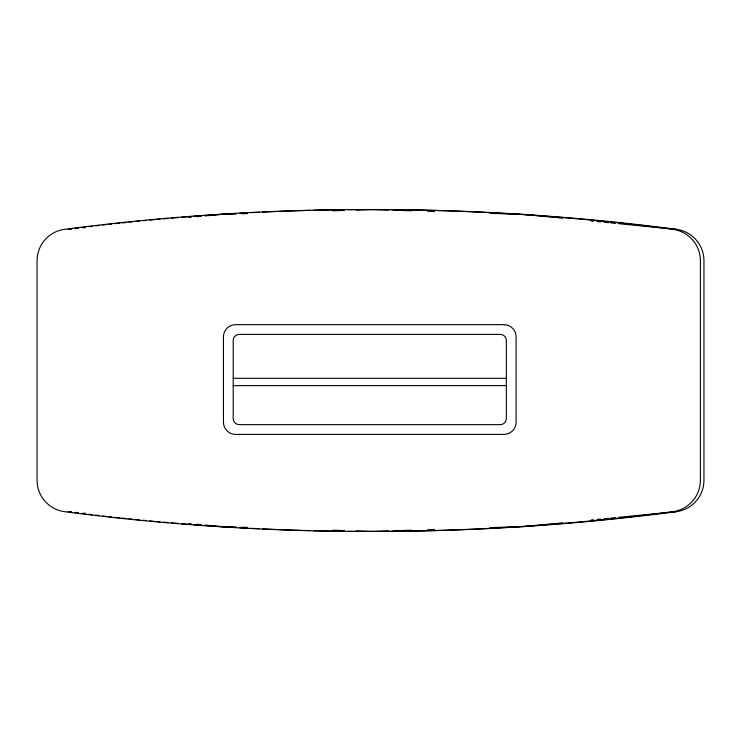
<?xml version="1.0" encoding="UTF-8"?>
<svg xmlns="http://www.w3.org/2000/svg" width="741" height="741" viewBox="0 0 741 741"><rect width="100%" height="100%" fill="white"/><g stroke="black" fill="none" stroke-linecap="round" stroke-linejoin="round"><path stroke-width="1.11" d="M71.655 228.978L68.2 229.321A2347.469 2347.469 0 0 1 71.636 228.876M75.1 228.645L78.546 228.311M83.14 227.858L85.447 227.635M188.89 217.521L191.187 217.298M196.93 216.733L201.524 216.289M204.979 215.955L219.92 214.492L236.073 213.964M555.667 523.479L524.637 526.508L490.005 527.638M557.964 523.248L562.567 522.803M591.299 519.997L593.597 519.765M597.042 519.432L600.497 519.098M603.943 518.756L608.537 518.311M610.843 518.089L615.438 517.635M618.883 517.301L676.357 511.679A31.706 31.706 0 0 0 703.95 480.242L703.95 260.758A31.706 31.706 0 0 0 676.357 229.321L618.883 223.699M241.853 213.779L247.624 213.593M333.033 210.815L344.574 210.444M356.115 210.064L372.278 209.546L388.432 210.064M388.432 530.936L372.278 531.454L356.115 530.936M393.054 530.788L411.524 530.185M427.677 529.658L434.606 529.435M233.202 378.308L506.344 378.308M233.202 385.626L506.344 385.626M393.054 210.212L411.524 210.815M427.677 211.342L434.606 211.565M490.005 213.362L524.637 214.492L555.667 217.521M236.073 527.036L219.92 526.508L204.979 525.045M241.853 527.222L247.624 527.407M333.033 530.185L344.574 530.556M557.964 217.752L562.567 218.197M591.299 221.003L593.597 221.235M597.042 221.568L600.497 221.902M603.943 222.244L608.537 222.689M610.843 222.911L615.438 223.365M71.655 512.022L68.2 511.679A2347.469 2347.469 0 0 0 71.636 512.124M75.1 512.355L78.546 512.689M83.14 513.143L85.447 513.365M188.89 523.479L191.187 523.702M196.93 524.267L201.524 524.711M676.357 511.679A2347.469 2347.469 0 0 1 348.029 531.334M344.565 531.297A2347.469 2347.469 0 0 1 313.378 530.723M309.914 530.63A2347.469 2347.469 0 0 1 278.746 529.593M276.43 529.5A2347.469 2347.469 0 0 1 262.592 528.898M259.128 528.731A2347.469 2347.469 0 0 1 251.051 528.324M247.596 528.148A2347.469 2347.469 0 0 1 239.519 527.703M236.064 527.499A2347.469 2347.469 0 0 1 204.933 525.489M201.487 525.239A2347.469 2347.469 0 0 1 193.42 524.637M191.122 524.461A2347.469 2347.469 0 0 1 181.906 523.73M178.451 523.442A2347.469 2347.469 0 0 1 171.541 522.859M168.096 522.562A2347.469 2347.469 0 0 1 163.492 522.155M160.037 521.849A2347.469 2347.469 0 0 1 156.592 521.525M154.295 521.312A2347.469 2347.469 0 0 1 149.691 520.886M146.246 520.553A2347.469 2347.469 0 0 1 142.791 520.219M139.345 519.876A2347.469 2347.469 0 0 1 135.899 519.524M132.454 519.172A2347.469 2347.469 0 0 1 128.999 518.82M126.702 518.58A2347.469 2347.469 0 0 1 122.108 518.089M119.81 517.839A2347.469 2347.469 0 0 1 115.216 517.338M111.771 516.959A2347.469 2347.469 0 0 1 108.334 516.57M106.037 516.31A2347.469 2347.469 0 0 1 102.591 515.912M99.146 515.514A2347.469 2347.469 0 0 1 95.709 515.106M92.264 514.699A2347.469 2347.469 0 0 1 88.827 514.282M85.391 513.865A2347.469 2347.469 0 0 1 81.945 513.439M78.509 513.004A2347.469 2347.469 0 0 1 75.073 512.568M75.073 228.432A2347.469 2347.469 0 0 1 78.509 227.996M81.945 227.561A2347.469 2347.469 0 0 1 85.391 227.135M88.827 226.718A2347.469 2347.469 0 0 1 92.264 226.301M95.709 225.894A2347.469 2347.469 0 0 1 99.146 225.486M102.591 225.088A2347.469 2347.469 0 0 1 106.037 224.69M108.334 224.43A2347.469 2347.469 0 0 1 111.771 224.041M115.216 223.662A2347.469 2347.469 0 0 1 119.81 223.161M122.108 222.911A2347.469 2347.469 0 0 1 126.702 222.42M128.999 222.18A2347.469 2347.469 0 0 1 132.454 221.828M135.899 221.476A2347.469 2347.469 0 0 1 139.345 221.124M142.791 220.781A2347.469 2347.469 0 0 1 146.246 220.447M149.691 220.114A2347.469 2347.469 0 0 1 154.295 219.688M156.592 219.475A2347.469 2347.469 0 0 1 160.037 219.151M163.492 218.845A2347.469 2347.469 0 0 1 168.096 218.438M171.541 218.141A2347.469 2347.469 0 0 1 178.451 217.558M181.906 217.27A2347.469 2347.469 0 0 1 191.122 216.539M193.42 216.363A2347.469 2347.469 0 0 1 201.487 215.761M204.933 215.511A2347.469 2347.469 0 0 1 236.064 213.501M239.519 213.297A2347.469 2347.469 0 0 1 247.596 212.852M251.051 212.676A2347.469 2347.469 0 0 1 259.128 212.269M262.592 212.102A2347.469 2347.469 0 0 1 276.43 211.5M278.746 211.407A2347.469 2347.469 0 0 1 309.914 210.37M313.378 210.277A2347.469 2347.469 0 0 1 344.565 209.703M348.029 209.666A2347.469 2347.469 0 0 1 676.357 229.321M503.908 324.66L235.647 324.66A12.189 12.189 0 0 0 223.449 336.849L223.449 422.203A12.189 12.189 0 0 0 235.647 434.402L503.908 434.402A12.189 12.189 0 0 0 516.107 422.203L516.107 336.849A12.189 12.189 0 0 0 503.908 324.66M500.249 334.413L239.306 334.413A6.095 6.095 0 0 0 233.202 340.508L233.202 418.545A6.095 6.095 0 0 0 239.306 424.649L500.249 424.649A6.095 6.095 0 0 0 506.344 418.545L506.344 340.508A6.095 6.095 0 0 0 500.249 334.413M700.393 480.242L700.393 260.758A31.706 31.706 0 0 0 672.8 229.321A2347.469 2347.469 0 0 0 64.643 229.321A31.706 31.706 0 0 0 37.05 260.758L37.05 480.242A31.706 31.706 0 0 0 64.643 511.679A2347.469 2347.469 0 0 0 672.8 511.679A31.706 31.706 0 0 0 700.393 480.242"/></g></svg>
